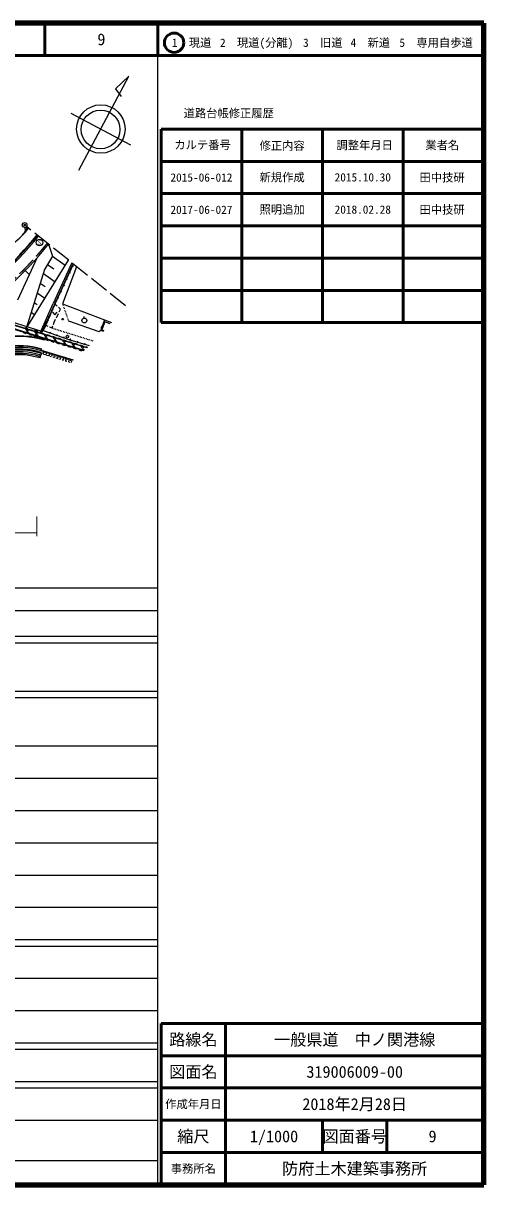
# Model space of a CAD drawing. Units: millimetres, scale not verified. Extents: x 40000 to 680000, y 20000 to 380000.
# Drawn here: x 537267 to 680000, y 20000 to 380000 of the extents above; entities that cross this region are included whole.
import ezdxf
from ezdxf.enums import TextEntityAlignment as Align

# ---------------------------------------------------------------- set-up
doc = ezdxf.new("R2010")
doc.units = ezdxf.units.MM
doc.header["$LTSCALE"] = 1000
doc.header["$PDMODE"] = 32
doc.header["$PDSIZE"] = 500
doc.linetypes.add('DASHED', pattern=[7.5, 6, -1.5])
for name, color, linetype, lineweight in [('M-BGD', 7, 'Continuous', 25), ('M-BGD-EXST', 7, 'Continuous', 25), ('M-BMK-OTRS', 5, 'Continuous', 25), ('M-BMK-ROW', 30, 'Continuous', 25), ('M-BMK-SRVR', 3, 'Continuous', 25), ('M-STR-HTXT', 7, 'Continuous', 13), ('M-STR-STRC', 7, 'Continuous', 25), ('M-TTL', 2, 'Continuous', 140), ('M-TTL-BAND', 7, 'Continuous', 25), ('M-TTL-FRAM', 2, 'Continuous', 50), ('M-TTL-LINE', 7, 'Continuous', 50)]:
    doc.layers.add(name, color=color, linetype=linetype, lineweight=lineweight)
doc.layers.add('M-OTRS', color=6, linetype='Continuous')
doc.layers.add('M-TTL-TXT', color=7, linetype='Continuous')
doc.styles.add('ＭＳ ゴシック', font='')
doc.styles.get('ＭＳ ゴシック').set_extended_font_data('MS Gothic')

msp = doc.modelspace()

# ---------------------------------------------------------------- linework, layer by layer
at = {"layer": 'M-BGD', "linetype": 'DASHED'}
msp.add_line((568913, 292450), (538282, 316992), dxfattribs=at)
at = {"layer": 'M-BGD'}
for p, q in [((545111, 311520), (546333, 307831)), ((541484, 307225), (535493, 294176)), ((538189, 285356), (551281, 306576)), ((546333, 307831), (543873, 303667)), ((546333, 307831), (550303, 304992)), ((537898, 303382), (539154, 302151)), ((543873, 303667), (538189, 285356)), ((543504, 302478), (547146, 299874)), ((544801, 305238), (546753, 303842)), ((552374, 305701), (546555, 293184)), ((552776, 305379), (547010, 292977)), ((547010, 292977), (552776, 305379)), ((547055, 292956), (552816, 305347)), ((551617, 302768), (551844, 302663)), ((552530, 304731), (552756, 304626)), ((542567, 299460), (544031, 298413)), ((549792, 298843), (550019, 298738)), ((550705, 300806), (550931, 300700)), ((541630, 296442), (543988, 294756)), ((548880, 296881), (549107, 296775)), ((540693, 293424), (541547, 292813)), ((542482, 284020), (546555, 293184)), ((542963, 283870), (547010, 292977)), ((547147, 292916), (546781, 292093)), ((547307, 293038), (546840, 292859)), ((547163, 292715), (546984, 293182)), ((547055, 292956), (547282, 292850)), ((547806, 292326), (547147, 292916)), ((547967, 294918), (548194, 294813)), ((548838, 291403), (548179, 291993)), ((549457, 292997), (549508, 292852)), ((549590, 292616), (549672, 292380)), ((549754, 292144), (549837, 291907)), ((549919, 291671), (550001, 291435)), ((539756, 290405), (540830, 289637)), ((545488, 288946), (545022, 288766)), ((545345, 288623), (545165, 289089)), ((545685, 289626), (545319, 288804)), ((546398, 290992), (545931, 290812)), ((546416, 291271), (546050, 290449)), ((546254, 290669), (546075, 291135)), ((546877, 287355), (547312, 288254)), ((547530, 288704), (548185, 290054)), ((548403, 290504), (548838, 291403)), ((550083, 291199), (550165, 290963)), ((550247, 290727), (550330, 290491)), ((550412, 290255), (550494, 290019)), ((550576, 289782), (550658, 289546)), ((550741, 289310), (550823, 289074)), ((550905, 288838), (550987, 288602)), ((551069, 288366), (551151, 288130)), ((542685, 282702), (529830, 286698)), ((542991, 283685), (530136, 287682)), ((537731, 285655), (538591, 285388)), ((539450, 285120), (540309, 284853)), ((541048, 284819), (540809, 284894)), ((541239, 284498), (540922, 282831)), ((541095, 284583), (541477, 284905)), ((541169, 284586), (542028, 284318)), ((541528, 284682), (541771, 284621)), ((543661, 284873), (543212, 284653)), ((543326, 284988), (543546, 284539)), ((543329, 284694), (543466, 284634)), ((543492, 284691), (543466, 284634)), ((544223, 286336), (543857, 285514)), ((544579, 286899), (544112, 286720)), ((544436, 286576), (544256, 287043)), ((545017, 286054), (544261, 286423)), ((544954, 287981), (544588, 287159)), ((546222, 285465), (545466, 285834)), ((546222, 285465), (546467, 286174)), ((546501, 285377), (546222, 285465)), ((546631, 286646), (546877, 287355)), ((546977, 285226), (546739, 285302)), ((547454, 285076), (547216, 285151)), ((547931, 284925), (547693, 285001)), ((548408, 284775), (548169, 284850)), ((548885, 284625), (548646, 284700)), ((549362, 284474), (549123, 284549)), ((551234, 287894), (551284, 287749)), ((538222, 283736), (537363, 284003)), ((539941, 283202), (539082, 283469)), ((541168, 282784), (540676, 282877)), ((541660, 282668), (540801, 282935)), ((542798, 282314), (542520, 282401)), ((556145, 278548), (542685, 282702)), ((543379, 282134), (542798, 282314)), ((542888, 284051), (543140, 283972)), ((556995, 279364), (542989, 283686)), ((543140, 283972), (543747, 283783)), ((545098, 281601), (544239, 281868)), ((544606, 283516), (545465, 283248)), ((545742, 284161), (545293, 283941)), ((545407, 284275), (545627, 283826)), ((546818, 281068), (545958, 281334)), ((546325, 282980), (547184, 282712)), ((547823, 283448), (547374, 283228)), ((547488, 283563), (547708, 283114)), ((548537, 280535), (547677, 280801)), ((548043, 282445), (548902, 282177)), ((549904, 282736), (549455, 282516)), ((549569, 282850), (549789, 282401)), ((549838, 284324), (549600, 284399)), ((549762, 281909), (550621, 281642)), ((550315, 284173), (550077, 284248)), ((550792, 284023), (550554, 284098)), ((551269, 283872), (551030, 283948)), ((551480, 281374), (552339, 281106)), ((551746, 283722), (551507, 283797)), ((551981, 282030), (551539, 281797)), ((551643, 282134), (551877, 281692)), ((552223, 283571), (551984, 283647)), ((552699, 283421), (552461, 283496)), ((553176, 283271), (552938, 283346)), ((553199, 280838), (554058, 280571)), ((553653, 283120), (553415, 283195)), ((554206, 281341), (553764, 281108)), ((553868, 281446), (554101, 281003)), ((554130, 282970), (553891, 283045)), ((554607, 282819), (554368, 282894)), ((555084, 282669), (554845, 282744)), ((555560, 282518), (555322, 282594)), ((556037, 282368), (555799, 282443)), ((556514, 282217), (556276, 282293)), ((556991, 282067), (556752, 282142)), ((557468, 281916), (557229, 281992)), ((557944, 281766), (557706, 281841)), ((558421, 281616), (558183, 281691)), ((558898, 281465), (558660, 281540)), ((537309, 278647), (537328, 278961)), ((537992, 278746), (538006, 278911)), ((538647, 278536), (538684, 278841)), ((539261, 278602), (539284, 278761)), ((539830, 278367), (539882, 278665)), ((540340, 278421), (540371, 278574)), ((540793, 278180), (540857, 278473)), ((541297, 278201), (541336, 278362)), ((541736, 277953), (541813, 278241)), ((542212, 277959), (542257, 278117)), ((542461, 277224), (542313, 276747)), ((542587, 277708), (543066, 277565)), ((542700, 277985), (542609, 277702)), ((552873, 275534), (542896, 278617)), ((543159, 278533), (543018, 278073)), ((543618, 278391), (543339, 277480)), ((543545, 277422), (544024, 277278)), ((544073, 278250), (543933, 277795)), ((544528, 278110), (544250, 277207)), ((544979, 277970), (544840, 277519)), ((545430, 277831), (545154, 276937)), ((545877, 277693), (545739, 277246)), ((546324, 277555), (546050, 276669)), ((546767, 277418), (546630, 276975)), ((547210, 277281), (546937, 276403)), ((550256, 280001), (549396, 280268)), ((551975, 279468), (551116, 279735)), ((553694, 278935), (552835, 279202)), ((555414, 278402), (554554, 278668)), ((554917, 280303), (555777, 280035)), ((556431, 280652), (555988, 280419)), ((556093, 280757), (556326, 280315)), ((556636, 279768), (557223, 279585)), ((544503, 277135), (544982, 276991)), ((545461, 276848), (545940, 276705)), ((546419, 276561), (546898, 276418)), ((547377, 276274), (547856, 276131)), ((547650, 277145), (547513, 276706)), ((548089, 277009), (547817, 276139)), ((548335, 275987), (548814, 275844)), ((548524, 276875), (548388, 276440)), ((548959, 276740), (548689, 275878)), ((549391, 276607), (549256, 276176)), ((549293, 275701), (549772, 275557)), ((549822, 276474), (549554, 275619)), ((550250, 276341), (550116, 275914)), ((550251, 275414), (550730, 275270)), ((550678, 276209), (550411, 275363)), ((551102, 276078), (550968, 275655)), ((551209, 275127), (551688, 274984)), ((551526, 275947), (551260, 275109)), ((551946, 275817), (551813, 275398)), ((552366, 275687), (552102, 274857))]:
    msp.add_line(p, q, dxfattribs=at)
for points in [[(553814, 304547), (549457, 292997), (564575, 287294)], [(547074, 292948), (543436, 284763), (551760, 281913), (557718, 280069)], [(562505, 288075), (561276, 284859), (562084, 284550)], [(556015, 278425), (542857, 282505), (529789, 286566)], [(530187, 287846), (543095, 283829), (557100, 279466)], [(551284, 287749), (560734, 284487), (561276, 284859)], [(564160, 286827), (562533, 287448), (561591, 284983), (562253, 284730)]]:
    msp.add_lwpolyline(points, dxfattribs=at)
for centre in [(549518, 288280), (541286, 284744)]:
    msp.add_circle(centre, 250, dxfattribs=at)
for centre, radius, start, end in [((459656, 379988), 105500, 281.43445, 321.29768), ((459656, 379988), 109500, 283.11926, 321.29768), ((538525, 285251), 500, 162.71593, 342.71593), ((541390, 284360), 500, 162.71593, 342.71593), ((561612, 285740), 250, 69.08598, 249.08598), ((538577, 283835), 500, 342.73829, 162.73829), ((541442, 282945), 500, 342.73829, 162.73829), ((544254, 283468), 500, 162.69532, 342.69532), ((544307, 282056), 500, 342.76979, 162.76979), ((547118, 282576), 500, 162.69532, 342.69532), ((547172, 281167), 500, 342.76979, 162.76979), ((549982, 281683), 500, 162.69532, 342.69532), ((552847, 280791), 500, 162.69532, 342.69532), ((536023, 256498), 23000, 72.73827, 128.89157), ((536023, 256498), 22500, 72.73827, 128.89157), ((536173, 256951), 21727, 72.76756, 129.94757), ((536173, 256951), 21227, 72.76756, 129.88587), ((536173, 256955), 20722, 72.76443, 129.8981), ((550038, 280279), 500, 342.76979, 162.76979), ((552903, 279390), 500, 342.76979, 162.76979), ((555711, 279899), 500, 162.69532, 342.69532), ((555768, 278501), 500, 16.80713, 162.76979)]:
    msp.add_arc(centre, radius, start, end, dxfattribs=at)
at = {"layer": 'M-BGD', "linetype": 'DASHED'}
msp.add_arc((459656, 379988), 109000, 283.05421, 321.29768, dxfattribs=at)
at = {"layer": 'M-BGD-EXST'}
for p, q in [((546326, 290482), (547076, 289582)), ((547076, 289582), (547826, 290482)), ((556204, 288613), (556204, 289113)), ((550980, 283210), (550980, 283460))]:
    msp.add_line(p, q, dxfattribs=at)
for centre, radius in [((542298, 312041), 1000), ((556204, 287863), 750), ((550980, 282835), 375)]:
    msp.add_circle(centre, radius, dxfattribs=at)
at = {"layer": 'M-BMK-OTRS'}
for p, q in [((547209, 293263), (552805, 305356)), ((546958, 292731), (543042, 284486)), ((547209, 293263), (546958, 292731)), ((543042, 284486), (528851, 288883))]:
    msp.add_line(p, q, dxfattribs=at)
at = {"layer": 'M-BMK-ROW'}
for p, q in [((534033, 277293), (538002, 277316)), ((538002, 277316), (542529, 276412)), ((542529, 276412), (542969, 277795))]:
    msp.add_line(p, q, dxfattribs=at)
at = {"layer": 'M-BMK-SRVR'}
msp.add_circle((537697, 317461), 750, dxfattribs=at)
msp.add_point((537697, 317461), dxfattribs=at)
at = {"layer": 'M-OTRS'}
msp.add_point((537697, 317461), dxfattribs=at)
at = {"layer": 'M-STR-HTXT'}
for p, q in [((541484, 227075), (541484, 221075)), ((484510, 222075), (541484, 222075))]:
    msp.add_line(p, q, dxfattribs=at)
at = {"layer": 'M-STR-STRC'}
for p, q in [((554478, 334419), (569956, 363597)), ((569956, 363597), (565843, 359698)), ((565843, 359698), (567582, 357252)), ((551997, 352148), (570549, 342307)), ((538360, 316013), (538243, 316947)), ((537967, 315532), (537818, 316720)), ((543864, 281733), (543909, 281876)), ((542974, 278868), (543019, 279012))]:
    msp.add_line(p, q, dxfattribs=at)
for centre, radius in [((561310, 347208), 7500), ((561228, 347073), 6000)]:
    msp.add_circle(centre, radius, dxfattribs=at)
for centre, radius, start, end in [((459656, 379988), 105075, 283.11431, 321.29768), ((459656, 379988), 104925, 285.18784, 321.29768), ((467696, 385375), 99290, 296.79614, 314.7805), ((467696, 385375), 99140, 314.34087, 314.7805), ((459656, 379988), 101425, 320.15168, 320.54294), ((459656, 379988), 101575, 320.15168, 321.29769), ((459656, 379988), 101425, 320.8939, 321.29769), ((536023, 256498), 26575, 72.73827, 128.89157), ((536023, 256498), 26425, 72.73827, 128.89157), ((536023, 256498), 23575, 72.73827, 128.89157), ((536023, 256498), 23425, 72.73827, 128.89157)]:
    msp.add_arc(centre, radius, start, end, dxfattribs=at)
at = {"layer": 'M-TTL'}
for p, q in [((680000, 380000), (40000, 380000)), ((680000, 20000), (680000, 380000)), ((40000, 20000), (680000, 20000))]:
    msp.add_line(p, q, dxfattribs=at)
at = {"layer": 'M-TTL-BAND'}
for p, q in [((579000, 20000), (579000, 370000)), ((40000, 205000), (579000, 205000)), ((104460, 198000), (579000, 198000)), ((40000, 190000), (579000, 190000)), ((40000, 188000), (579000, 188000)), ((40000, 173000), (579000, 173000)), ((40000, 171000), (579000, 171000)), ((40000, 156000), (579000, 156000)), ((46000, 146000), (579000, 146000)), ((52000, 136000), (579000, 136000)), ((46000, 126000), (579000, 126000)), ((52000, 116000), (579000, 116000)), ((46000, 106000), (579000, 106000)), ((40000, 96000), (579000, 96000)), ((40000, 94000), (579000, 94000)), ((49000, 84000), (579000, 84000)), ((40000, 74000), (579000, 74000)), ((40000, 64000), (579000, 64000)), ((40000, 62000), (579000, 62000)), ((40000, 52000), (579000, 52000)), ((40000, 50000), (579000, 50000)), ((40000, 40000), (579000, 40000)), ((104460, 27500), (579000, 27500))]:
    msp.add_line(p, q, dxfattribs=at)
at = {"layer": 'M-TTL-FRAM'}
for p, q in [((580000, 347197), (580000, 287197)), ((580000, 347197), (680000, 347197)), ((580000, 287197), (680000, 287197)), ((680000, 70000), (580000, 70000)), ((580000, 70000), (580000, 20000))]:
    msp.add_line(p, q, dxfattribs=at)
at = {"layer": 'M-TTL-LINE'}
for p, q in [((543997, 380000), (543997, 370000)), ((579000, 380000), (579000, 370000)), ((40000, 370000), (680000, 370000)), ((605000, 347197), (605000, 287197)), ((630000, 347197), (630000, 287197)), ((655000, 347197), (655000, 287197)), ((580000, 337197), (680000, 337197)), ((580000, 327197), (680000, 327197)), ((580000, 317197), (680000, 317197)), ((580000, 307197), (680000, 307197)), ((580000, 297197), (680000, 297197)), ((600000, 70000), (600000, 20000)), ((680000, 60000), (580000, 60000)), ((680000, 50000), (580000, 50000)), ((680000, 40000), (580000, 40000)), ((630000, 40000), (630000, 30000)), ((650000, 40000), (650000, 30000)), ((680000, 30000), (580000, 30000))]:
    msp.add_line(p, q, dxfattribs=at)
msp.add_circle((584031, 373958), 3000, dxfattribs=at)

# ---------------------------------------------------------------- texts
at = {"layer": 'M-BGD-EXST', "style": 'ＭＳ ゴシック'}
msp.add_text('S', height=1320, dxfattribs=at).set_placement((542298, 312041), align=Align.MIDDLE_CENTER)
at = {"layer": 'M-TTL-TXT', "style": 'ＭＳ ゴシック'}
for s, height, p in [('9', 3666, (561497, 375000)), ('1\u3000現道', 2566, (589448, 373958)), ('2\u3000現道(分離)', 2566, (609619, 373958)), ('3\u3000旧道', 2566, (630121, 373958)), ('4\u3000新道', 2566, (644824, 373958)), ('5\u3000専用自歩道', 2566, (665228, 373958)), ('道路台帳修正履歴', 2566, (600968, 352113)), ('カルテ番号', 2566, (592839, 342277)), ('修正内容', 2566, (617509, 342023)), ('調整年月日', 2566, (643089, 342197)), ('業者名', 2566, (667134, 342197)), ('2015-06-012', 2566, (592500, 332189)), ('新規作成', 2566, (617500, 332245)), ('2015.10.30', 2566, (642500, 332245)), ('田中技研', 2566, (667077, 332189)), ('2017-06-027', 2566, (592500, 322189)), ('照明追加', 2566, (617500, 322245)), ('2018.02.28', 2566, (642500, 322245)), ('田中技研', 2566, (667077, 322189)), ('路線名', 3666, (590000, 65000)), ('路線名', 3666, (590000, 65000)), ('一般県道\u3000中ノ関港線', 3666, (640000, 65000)), ('図面名', 3666, (590000, 55000)), ('図面名', 3666, (590000, 55000)), ('319006009-00', 3666, (640000, 55000)), ('2018年2月28日', 3666, (640000, 45000)), ('作成年月日', 2566, (590000, 45000)), ('作成年月日', 2566, (590000, 45000)), ('縮尺', 3666, (590000, 35000)), ('縮尺', 3666, (590000, 35000)), ('1/1000', 3666, (615000, 35000)), ('図面番号', 3666, (640000, 35000)), ('図面番号', 3666, (640000, 35000)), ('9', 3666, (664125, 35000)), ('事務所名', 2566, (590000, 25000)), ('事務所名', 2566, (590000, 25000)), ('防府土木建築事務所', 3666, (640000, 25000))]:
    msp.add_text(s, height=height, dxfattribs=at).set_placement(p, align=Align.MIDDLE_CENTER)

doc.saveas('drawing.dxf')
